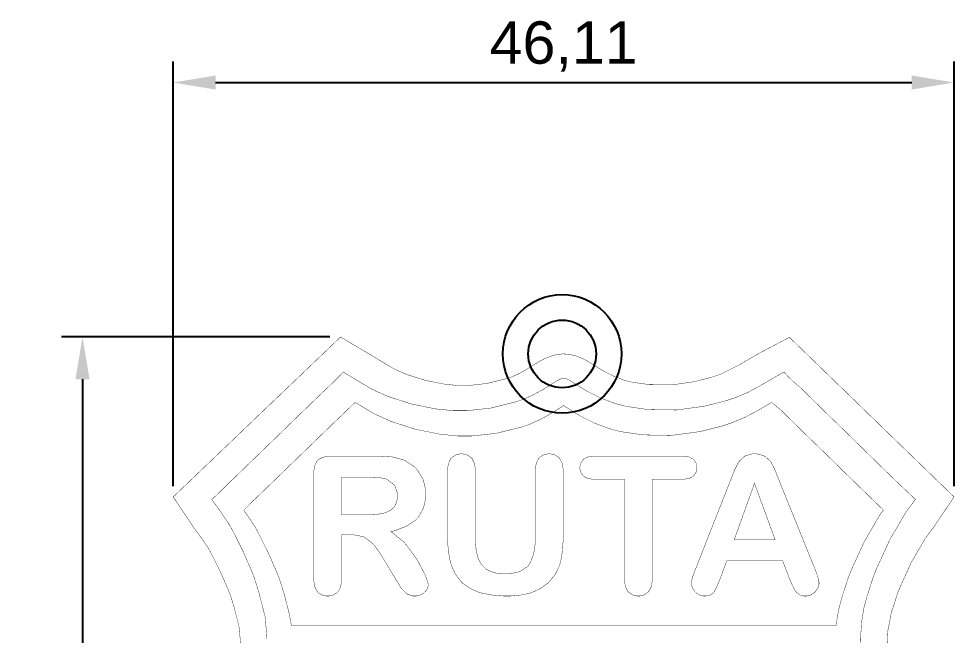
# Model space of a CAD drawing. Header units: millimetres. Extents: x -47 to 281, y -41 to 30.
# Drawn here: x 225.8 to 281, y -9.4 to 27 of the extents above; entities that cross this region are included whole.
import ezdxf

# ---------------------------------------------------------------- set-up
doc = ezdxf.new("R2010")
doc.units = ezdxf.units.MM
doc.styles.get("Standard").update_dxf_attribs({"font": 'arial.ttf'})
doc.dimstyles.new('ISO-25', dxfattribs={"dimtxt": 2.5, "dimasz": 2.5, "dimexe": 1.25, "dimexo": 0.625, "dimtad": 1, "dimtxsty": 'Standard', "dimcen": 2.5, "dimadec": 0, "dimazin": 0, "dimtfac": 1, "dimtmove": 0, "dimatfit": 3, "dimfxl": 1, "dimarcsym": 0})

# ---------------------------------------------------------------- blocks, each defined once
blk = doc.blocks.new('*D6')
at = {"color": 0, "lineweight": -2, "transparency": 16777216}
for p, q in [((234.888, -0.633), (234.888, 24.462)), ((281.001, -0.633), (281.001, 24.462)), ((237.388, 23.212), (278.501, 23.212))]:
    blk.add_line(p, q, dxfattribs=at)
at = {"color": 0, "transparency": 16777216}
for points in [[(237.388, 23.628), (237.388, 22.795), (234.888, 23.212)], [(278.501, 23.628), (278.501, 22.795), (281.001, 23.212)]]:
    blk.add_solid(points, dxfattribs=at)
at = {"layer": 'Defpoints', "color": 0, "transparency": 16777216}
for p in [(281.001, 23.212), (234.888, -1.258), (281.001, -1.258)]:
    blk.add_point(p, dxfattribs=at)
at = {"color": 0, "transparency": 16777216, "insert": (257.945, 25.339), "char_height": 2.5, "attachment_point": 5}
blk.add_mtext('46,11', dxfattribs=at)
blk = doc.blocks.new('*D7')
at = {"color": 0, "lineweight": -2, "transparency": 16777216}
for p, q in [((244.147, 8.185), (228.282, 8.185)), ((229.532, 5.685), (229.532, -38.187)), ((244.147, -40.687), (228.282, -40.687))]:
    blk.add_line(p, q, dxfattribs=at)
at = {"color": 0, "transparency": 16777216}
for points in [[(229.115, 5.685), (229.949, 5.685), (229.532, 8.185)], [(229.115, -38.187), (229.949, -38.187), (229.532, -40.687)]]:
    blk.add_solid(points, dxfattribs=at)
at = {"layer": 'Defpoints', "color": 0, "transparency": 16777216}
for p in [(244.772, 8.185), (229.532, -40.687), (244.772, -40.687)]:
    blk.add_point(p, dxfattribs=at)
at = {"color": 0, "transparency": 16777216, "insert": (227.405, -16.251), "char_height": 2.5, "attachment_point": 5, "rotation": 90}
blk.add_mtext('48,87', dxfattribs=at)

msp = doc.modelspace()

# ---------------------------------------------------------------- linework, layer by layer
at = {"color": 0}
for points in [[(238.86, -9.966, 0.0223, 0.0223, 0), (238.802, -9.038, 0.0223, 0.0223, 0), (238.729, -8.743, 0.0223, 0.0223, 0), (238.692, -8.593, 0.0223, 0.0223, 0), (238.5, -7.823, 0.0223, 0.0223, 0), (238.269, -7.067, 0.0223, 0.0223, 0), (238.212, -6.924, 0.0223, 0.0223, 0), (238.123, -6.701, 0.0223, 0.0223, 0), (237.658, -5.645, 0.0223, 0.0223, 0), (237.141, -4.614, 0.0223, 0.0223, 0), (237.027, -4.403, 0.0223, 0.0223, 0), (236.962, -4.282, 0.0223, 0.0223, 0), (236.549, -3.679, 0.0223, 0.0223, 0), (236.113, -3.087, 0.0223, 0.0223, 0), (236.036, -2.972, 0.0223, 0.0223, 0), (234.888, -1.258, 0.0223, 0.0223, 0), (244.772, 8.185, 0.0223, 0.0223, 0), (247.736, 6.419, 0.0223, 0.0223, 0), (247.958, 6.286, 0.0223, 0.0223, 0), (248.676, 5.973, 0.0223, 0.0223, 0), (249.777, 5.625, 0.0223, 0.0223, 0), (250.911, 5.399, 0.0223, 0.0223, 0), (251.693, 5.319, 0.0223, 0.0223, 0), (251.953, 5.319, 0.0223, 0.0223, 0), (252.321, 5.319, 0.0223, 0.0223, 0), (253.423, 5.441, 0.0223, 0.0223, 0), (254.589, 5.733, 0.0223, 0.0223, 0), (254.847, 5.819, 0.0223, 0.0223, 0), (254.916, 5.842, 0.0223, 0.0223, 0), (255.297, 6.017, 0.0223, 0.0223, 0), (255.665, 6.22, 0.0223, 0.0223, 0), (255.727, 6.258, 0.0223, 0.0223, 0), (255.864, 6.341, 0.0223, 0.0223, 0), (256.269, 6.599, 0.0223, 0.0223, 0), (256.8, 6.9, 0.0223, 0.0223, 0), (257.368, 7.111, 0.0223, 0.0223, 0), (257.859, 7.185, 0.0223, 0.0223, 0), (258.023, 7.18, 0.0223, 0.0223, 0), (258.18, 7.176, 0.0223, 0.0223, 0), (258.651, 7.081, 0.0223, 0.0223, 0), (259.189, 6.856, 0.0223, 0.0223, 0), (259.691, 6.554, 0.0223, 0.0223, 0), (260.081, 6.305, 0.0223, 0.0223, 0), (260.214, 6.226, 0.0223, 0.0223, 0), (260.32, 6.164, 0.0223, 0.0223, 0), (260.903, 5.867, 0.0223, 0.0223, 0), (261.513, 5.636, 0.0223, 0.0223, 0), (261.634, 5.605, 0.0223, 0.0223, 0), (261.968, 5.521, 0.0223, 0.0223, 0), (262.997, 5.371, 0.0223, 0.0223, 0), (264.325, 5.356, 0.0223, 0.0223, 0), (265.644, 5.541, 0.0223, 0.0223, 0), (266.649, 5.797, 0.0223, 0.0223, 0), (266.976, 5.906, 0.0223, 0.0223, 0), (267.215, 5.986, 0.0223, 0.0223, 0), (268.332, 6.546, 0.0223, 0.0223, 0), (269.415, 7.182, 0.0223, 0.0223, 0), (269.637, 7.299, 0.0223, 0.0223, 0), (271.279, 8.167, 0.0223, 0.0223, 0), (281.001, -1.258, 0.0223, 0.0223, 0), (281.001, -1.258, 0.0223, 0.0223, 0), (279.854, -2.972, 0.0223, 0.0223, 0), (279.825, -3.014, 0.0223, 0.0223, 0), (279.528, -3.408, 0.0223, 0.0223, 0), (279.498, -3.448, 0.0223, 0.0223, 0), (279.302, -3.713, 0.0223, 0.0223, 0), (278.476, -5.126, 0.0223, 0.0223, 0), (277.799, -6.619, 0.0223, 0.0223, 0), (277.678, -6.924, 0.0223, 0.0223, 0), (277.649, -6.996, 0.0223, 0.0223, 0), (277.408, -7.76, 0.0223, 0.0223, 0), (277.383, -7.835, 0.0223, 0.0223, 0), (277.3, -8.079, 0.0223, 0.0223, 0), (277.091, -9.164, 0.0223, 0.0223, 0), (277.046, -10.187, 0.0223, 0.0223, 0)], [(275.48, -10.121, 0.0223, 0.0223, 0), (275.491, -9.426, 0.0223, 0.0223, 0), (275.548, -8.601, 0.0223, 0.0223, 0), (275.685, -7.789, 0.0223, 0.0223, 0), (275.864, -7.12, 0.0223, 0.0223, 0), (275.938, -6.903, 0.0223, 0.0223, 0), (275.97, -6.809, 0.0223, 0.0223, 0), (276.103, -6.375, 0.0223, 0.0223, 0), (276.244, -5.951, 0.0223, 0.0223, 0), (276.28, -5.862, 0.0223, 0.0223, 0), (276.422, -5.503, 0.0223, 0.0223, 0), (277.216, -3.766, 0.0223, 0.0223, 0), (278.187, -2.12, 0.0223, 0.0223, 0), (278.418, -1.807, 0.0223, 0.0223, 0), (278.444, -1.772, 0.0223, 0.0223, 0), (278.706, -1.429, 0.0223, 0.0223, 0), (278.728, -1.396, 0.0223, 0.0223, 0), (278.651, -1.344, 0.0223, 0.0223, 0), (278.446, -1.149, 0.0223, 0.0223, 0), (277.894, -0.626, 0.0223, 0.0223, 0), (277.158, 0.084, 0.0223, 0.0223, 0), (276.328, 0.893, 0.0223, 0.0223, 0), (275.492, 1.711, 0.0223, 0.0223, 0), (274.739, 2.45, 0.0223, 0.0223, 0), (274.155, 3.019, 0.0223, 0.0223, 0), (273.914, 3.254, 0.0223, 0.0223, 0), (273.832, 3.33, 0.0223, 0.0223, 0), (273.829, 3.333, 0.0223, 0.0223, 0), (273.773, 3.385, 0.0223, 0.0223, 0), (273.77, 3.388, 0.0223, 0.0223, 0), (271.947, 5.173, 0.0223, 0.0223, 0), (271.899, 5.221, 0.0223, 0.0223, 0), (271.69, 5.398, 0.0223, 0.0223, 0), (271.481, 5.574, 0.0223, 0.0223, 0), (271.434, 5.621, 0.0223, 0.0223, 0), (271.391, 5.665, 0.0223, 0.0223, 0), (271.184, 5.863, 0.0223, 0.0223, 0), (271, 6.071, 0.0223, 0.0223, 0), (270.969, 6.118, 0.0223, 0.0223, 0), (270.775, 6.016, 0.0223, 0.0223, 0), (270.205, 5.688, 0.0223, 0.0223, 0), (269.505, 5.275, 0.0223, 0.0223, 0), (268.772, 4.891, 0.0223, 0.0223, 0), (268.129, 4.621, 0.0223, 0.0223, 0), (267.909, 4.547, 0.0223, 0.0223, 0), (267.502, 4.412, 0.0223, 0.0223, 0), (266.248, 4.097, 0.0223, 0.0223, 0), (264.596, 3.873, 0.0223, 0.0223, 0), (262.929, 3.898, 0.0223, 0.0223, 0), (261.64, 4.088, 0.0223, 0.0223, 0), (261.222, 4.193, 0.0223, 0.0223, 0), (261.05, 4.237, 0.0223, 0.0223, 0), (260.186, 4.557, 0.0223, 0.0223, 0), (259.357, 4.972, 0.0223, 0.0223, 0), (259.203, 5.062, 0.0223, 0.0223, 0), (259.083, 5.133, 0.0223, 0.0223, 0), (258.73, 5.353, 0.0223, 0.0223, 0), (258.4, 5.566, 0.0223, 0.0223, 0), (258.164, 5.699, 0.0223, 0.0223, 0), (257.977, 5.751, 0.0223, 0.0223, 0), (257.79, 5.719, 0.0223, 0.0223, 0), (257.556, 5.602, 0.0223, 0.0223, 0), (257.229, 5.399, 0.0223, 0.0223, 0), (256.879, 5.179, 0.0223, 0.0223, 0), (256.761, 5.108, 0.0223, 0.0223, 0), (256.671, 5.053, 0.0223, 0.0223, 0), (256.12, 4.755, 0.0223, 0.0223, 0), (255.533, 4.493, 0.0223, 0.0223, 0), (255.426, 4.457, 0.0223, 0.0223, 0), (255.106, 4.351, 0.0223, 0.0223, 0), (253.649, 3.987, 0.0223, 0.0223, 0), (252.246, 3.834, 0.0223, 0.0223, 0), (251.779, 3.834, 0.0223, 0.0223, 0), (251.431, 3.834, 0.0223, 0.0223, 0), (250.387, 3.939, 0.0223, 0.0223, 0), (248.93, 4.234, 0.0223, 0.0223, 0), (247.541, 4.686, 0.0223, 0.0223, 0), (246.634, 5.095, 0.0223, 0.0223, 0), (246.353, 5.265, 0.0223, 0.0223, 0), (244.921, 6.118, 0.0223, 0.0223, 0), (244.897, 6.083, 0.0223, 0.0223, 0), (244.809, 5.988, 0.0223, 0.0223, 0), (244.606, 5.778, 0.0223, 0.0223, 0), (244.338, 5.514, 0.0223, 0.0223, 0), (244.034, 5.22, 0.0223, 0.0223, 0), (243.721, 4.921, 0.0223, 0.0223, 0), (243.427, 4.641, 0.0223, 0.0223, 0), (243.181, 4.407, 0.0223, 0.0223, 0), (243.053, 4.282, 0.0223, 0.0223, 0), (243.011, 4.24, 0.0223, 0.0223, 0), (238.398, -0.228, 0.0223, 0.0223, 0), (238.299, -0.309, 0.0223, 0.0223, 0), (237.781, -0.834, 0.0223, 0.0223, 0), (237.261, -1.329, 0.0223, 0.0223, 0), (237.161, -1.396, 0.0223, 0.0223, 0), (237.161, -1.396, 0.0223, 0.0223, 0), (237.25, -1.53, 0.0223, 0.0223, 0), (237.739, -2.201, 0.0223, 0.0223, 0), (238.204, -2.894, 0.0223, 0.0223, 0), (238.283, -3.039, 0.0223, 0.0223, 0), (238.424, -3.299, 0.0223, 0.0223, 0), (238.996, -4.43, 0.0223, 0.0223, 0), (239.502, -5.588, 0.0223, 0.0223, 0), (239.61, -5.862, 0.0223, 0.0223, 0), (239.677, -6.032, 0.0223, 0.0223, 0), (239.955, -6.922, 0.0223, 0.0223, 0), (240.185, -7.828, 0.0223, 0.0223, 0), (240.23, -8.008, 0.0223, 0.0223, 0), (240.328, -8.408, 0.0223, 0.0223, 0), (240.425, -9.658, 0.0223, 0.0223, 0)]]:
    msp.add_lwpolyline(points, format="xyseb", dxfattribs=at)
for points in [[(241.862, -8.848, 0.0223, 0.0223, 0), (274.039, -8.848, 0.0223, 0.0223, 0), (274.054, -8.696, 0.0223, 0.0223, 0), (274.182, -7.938, 0.0223, 0.0223, 0), (274.394, -7.139, 0.0223, 0.0223, 0), (274.452, -6.968, 0.0223, 0.0223, 0), (274.481, -6.881, 0.0223, 0.0223, 0), (274.758, -6.022, 0.0223, 0.0223, 0), (274.792, -5.938, 0.0223, 0.0223, 0), (274.928, -5.593, 0.0223, 0.0223, 0), (275.69, -3.92, 0.0223, 0.0223, 0), (276.613, -2.334, 0.0223, 0.0223, 0), (276.83, -2.032, 0.0223, 0.0223, 0), (276.8, -2.004, 0.0223, 0.0223, 0), (276.507, -1.725, 0.0223, 0.0223, 0), (276.478, -1.697, 0.0223, 0.0223, 0), (276.349, -1.573, 0.0223, 0.0223, 0), (275.063, -0.324, 0.0223, 0.0223, 0), (274.935, -0.199, 0.0223, 0.0223, 0), (274.812, -0.078, 0.0223, 0.0223, 0), (273.581, 1.128, 0.0223, 0.0223, 0), (273.458, 1.248, 0.0223, 0.0223, 0), (273.389, 1.314, 0.0223, 0.0223, 0), (272.704, 1.983, 0.0223, 0.0223, 0), (272.635, 2.048, 0.0223, 0.0223, 0), (272.58, 2.099, 0.0223, 0.0223, 0), (272.571, 2.107, 0.0223, 0.0223, 0), (270.815, 3.826, 0.0223, 0.0223, 0), (270.811, 3.829, 0.0223, 0.0223, 0), (270.773, 3.867, 0.0223, 0.0223, 0), (270.361, 4.219, 0.0223, 0.0223, 0), (270.321, 4.258, 0.0223, 0.0223, 0), (270.243, 4.335, 0.0223, 0.0223, 0), (270.179, 4.298, 0.0223, 0.0223, 0), (269.54, 3.919, 0.0223, 0.0223, 0), (269.476, 3.882, 0.0223, 0.0223, 0), (269.331, 3.798, 0.0223, 0.0223, 0), (268.607, 3.422, 0.0223, 0.0223, 0), (267.853, 3.109, 0.0223, 0.0223, 0), (267.694, 3.056, 0.0223, 0.0223, 0), (267.279, 2.918, 0.0223, 0.0223, 0), (266.003, 2.599, 0.0223, 0.0223, 0), (264.32, 2.375, 0.0223, 0.0223, 0), (262.626, 2.403, 0.0223, 0.0223, 0), (261.322, 2.596, 0.0223, 0.0223, 0), (260.898, 2.703, 0.0223, 0.0223, 0), (260.715, 2.749, 0.0223, 0.0223, 0), (259.808, 3.083, 0.0223, 0.0223, 0), (258.942, 3.515, 0.0223, 0.0223, 0), (258.78, 3.611, 0.0223, 0.0223, 0), (258.722, 3.644, 0.0223, 0.0223, 0), (258.164, 3.995, 0.0223, 0.0223, 0), (258.109, 4.031, 0.0223, 0.0223, 0), (258.098, 4.038, 0.0223, 0.0223, 0), (257.964, 4.126, 0.0223, 0.0223, 0), (257.95, 4.134, 0.0223, 0.0223, 0), (257.937, 4.127, 0.0223, 0.0223, 0), (257.819, 4.053, 0.0223, 0.0223, 0), (257.81, 4.047, 0.0223, 0.0223, 0), (257.758, 4.015, 0.0223, 0.0223, 0), (257.24, 3.691, 0.0223, 0.0223, 0), (257.187, 3.659, 0.0223, 0.0223, 0), (257.08, 3.594, 0.0223, 0.0223, 0), (256.494, 3.276, 0.0223, 0.0223, 0), (255.885, 3.01, 0.0223, 0.0223, 0), (255.766, 2.97, 0.0223, 0.0223, 0), (255.443, 2.862, 0.0223, 0.0223, 0), (253.938, 2.493, 0.0223, 0.0223, 0), (252.524, 2.338, 0.0223, 0.0223, 0), (252.053, 2.338, 0.0223, 0.0223, 0), (251.704, 2.338, 0.0223, 0.0223, 0), (250.658, 2.442, 0.0223, 0.0223, 0), (249.183, 2.737, 0.0223, 0.0223, 0), (247.754, 3.2, 0.0223, 0.0223, 0), (246.797, 3.629, 0.0223, 0.0223, 0), (246.499, 3.807, 0.0223, 0.0223, 0), (245.629, 4.325, 0.0223, 0.0223, 0), (245.583, 4.28, 0.0223, 0.0223, 0), (245.121, 3.832, 0.0223, 0.0223, 0), (245.075, 3.788, 0.0223, 0.0223, 0), (245.001, 3.717, 0.0223, 0.0223, 0), (244.258, 3.01, 0.0223, 0.0223, 0), (244.186, 2.937, 0.0223, 0.0223, 0), (244.178, 2.929, 0.0223, 0.0223, 0), (239.75, -1.36, 0.0223, 0.0223, 0), (239.728, -1.378, 0.0223, 0.0223, 0), (239.666, -1.429, 0.0223, 0.0223, 0), (239.106, -1.992, 0.0223, 0.0223, 0), (239.051, -2.049, 0.0223, 0.0223, 0), (239.116, -2.139, 0.0223, 0.0223, 0), (239.439, -2.59, 0.0223, 0.0223, 0), (239.739, -3.062, 0.0223, 0.0223, 0), (239.794, -3.163, 0.0223, 0.0223, 0), (239.919, -3.394, 0.0223, 0.0223, 0), (240.488, -4.53, 0.0223, 0.0223, 0), (241, -5.693, 0.0223, 0.0223, 0), (241.097, -5.938, 0.0223, 0.0223, 0), (241.166, -6.111, 0.0223, 0.0223, 0), (241.444, -6.998, 0.0223, 0.0223, 0), (241.675, -7.9, 0.0223, 0.0223, 0), (241.719, -8.081, 0.0223, 0.0223, 0), (241.735, -8.144, 0.0223, 0.0223, 0), (241.854, -8.783, 0.0223, 0.0223, 0), (241.862, -8.848, 0.0223, 0.0223, 0)], [(245.411, -3.504, 0.0223, 0.0223, 0), (244.834, -3.504, 0.0223, 0.0223, 0), (244.834, -6.109, 0.0223, 0.0223, 0), (244.834, -6.221, 0.0223, 0.0223, 0), (244.777, -6.556, 0.0223, 0.0223, 0), (244.645, -6.826, 0.0223, 0.0223, 0), (244.607, -6.867, 0.0223, 0.0223, 0), (244.569, -6.908, 0.0223, 0.0223, 0), (244.345, -7.05, 0.0223, 0.0223, 0), (244.098, -7.111, 0.0223, 0.0223, 0), (244.015, -7.111, 0.0223, 0.0223, 0), (243.928, -7.111, 0.0223, 0.0223, 0), (243.665, -7.047, 0.0223, 0.0223, 0), (243.441, -6.899, 0.0223, 0.0223, 0), (243.405, -6.856, 0.0223, 0.0223, 0), (243.369, -6.813, 0.0223, 0.0223, 0), (243.243, -6.542, 0.0223, 0.0223, 0), (243.189, -6.217, 0.0223, 0.0223, 0), (243.189, -6.109, 0.0223, 0.0223, 0), (243.189, 0.139, 0.0223, 0.0223, 0), (243.189, 0.254, 0.0223, 0.0223, 0), (243.248, 0.597, 0.0223, 0.0223, 0), (243.388, 0.869, 0.0223, 0.0223, 0), (243.427, 0.908, 0.0223, 0.0223, 0), (243.467, 0.948, 0.0223, 0.0223, 0), (243.739, 1.087, 0.0223, 0.0223, 0), (244.082, 1.147, 0.0223, 0.0223, 0), (244.197, 1.147, 0.0223, 0.0223, 0), (246.872, 1.147, 0.0223, 0.0223, 0), (247.109, 1.147, 0.0223, 0.0223, 0), (247.753, 1.108, 0.0223, 0.0223, 0), (247.819, 1.1, 0.0223, 0.0223, 0), (247.885, 1.092, 0.0223, 0.0223, 0), (248.476, 0.933, 0.0223, 0.0223, 0), (248.528, 0.908, 0.0223, 0.0223, 0), (248.592, 0.882, 0.0223, 0.0223, 0), (249.156, 0.499, 0.0223, 0.0223, 0), (249.205, 0.449, 0.0223, 0.0223, 0), (249.254, 0.399, 0.0223, 0.0223, 0), (249.624, -0.18, 0.0223, 0.0223, 0), (249.65, -0.246, 0.0223, 0.0223, 0), (249.675, -0.312, 0.0223, 0.0223, 0), (249.803, -0.894, 0.0223, 0.0223, 0), (249.803, -1.088, 0.0223, 0.0223, 0), (249.803, -1.292, 0.0223, 0.0223, 0), (249.674, -1.904, 0.0223, 0.0223, 0), (249.376, -2.449, 0.0223, 0.0223, 0), (249.29, -2.54, 0.0223, 0.0223, 0), (249.204, -2.63, 0.0223, 0.0223, 0), (248.645, -3.003, 0.0223, 0.0223, 0), (247.909, -3.271, 0.0223, 0.0223, 0), (247.737, -3.31, 0.0223, 0.0223, 0), (247.809, -3.348, 0.0223, 0.0223, 0), (248.507, -3.92, 0.0223, 0.0223, 0), (248.574, -3.996, 0.0223, 0.0223, 0), (248.64, -4.071, 0.0223, 0.0223, 0), (249.232, -4.876, 0.0223, 0.0223, 0), (249.284, -4.962, 0.0223, 0.0223, 0), (249.337, -5.047, 0.0223, 0.0223, 0), (249.743, -5.817, 0.0223, 0.0223, 0), (249.773, -5.887, 0.0223, 0.0223, 0), (249.801, -5.955, 0.0223, 0.0223, 0), (249.902, -6.234, 0.0223, 0.0223, 0), (249.946, -6.398, 0.0223, 0.0223, 0), (249.946, -6.453, 0.0223, 0.0223, 0), (249.946, -6.533, 0.0223, 0.0223, 0), (249.861, -6.744, 0.0223, 0.0223, 0), (249.844, -6.771, 0.0223, 0.0223, 0), (249.827, -6.797, 0.0223, 0.0223, 0), (249.594, -7.005, 0.0223, 0.0223, 0), (249.564, -7.02, 0.0223, 0.0223, 0), (249.535, -7.035, 0.0223, 0.0223, 0), (249.25, -7.111, 0.0223, 0.0223, 0), (249.154, -7.111, 0.0223, 0.0223, 0), (249.038, -7.111, 0.0223, 0.0223, 0), (248.721, -7.003, 0.0223, 0.0223, 0), (248.689, -6.981, 0.0223, 0.0223, 0), (248.658, -6.959, 0.0223, 0.0223, 0), (248.389, -6.685, 0.0223, 0.0223, 0), (248.366, -6.652, 0.0223, 0.0223, 0), (248.343, -6.619, 0.0223, 0.0223, 0), (248.205, -6.405, 0.0223, 0.0223, 0), (248.036, -6.13, 0.0223, 0.0223, 0), (247.997, -6.066, 0.0223, 0.0223, 0), (247.337, -4.969, 0.0223, 0.0223, 0), (247.278, -4.869, 0.0223, 0.0223, 0), (247.001, -4.439, 0.0223, 0.0223, 0), (246.75, -4.104, 0.0223, 0.0223, 0), (246.704, -4.052, 0.0223, 0.0223, 0), (246.657, -3.999, 0.0223, 0.0223, 0), (246.183, -3.639, 0.0223, 0.0223, 0), (246.135, -3.619, 0.0223, 0.0223, 0), (246.087, -3.6, 0.0223, 0.0223, 0), (245.579, -3.504, 0.0223, 0.0223, 0), (245.411, -3.504, 0.0223, 0.0223, 0)], [(251.089, -3.617, 0.0223, 0.0223, 0), (251.089, 0.286, 0.0223, 0.0223, 0), (251.089, 0.395, 0.0223, 0.0223, 0), (251.144, 0.723, 0.0223, 0.0223, 0), (251.275, 0.992, 0.0223, 0.0223, 0), (251.313, 1.034, 0.0223, 0.0223, 0), (251.35, 1.075, 0.0223, 0.0223, 0), (251.572, 1.22, 0.0223, 0.0223, 0), (251.821, 1.283, 0.0223, 0.0223, 0), (251.903, 1.283, 0.0223, 0.0223, 0), (251.988, 1.283, 0.0223, 0.0223, 0), (252.244, 1.22, 0.0223, 0.0223, 0), (252.471, 1.075, 0.0223, 0.0223, 0), (252.508, 1.034, 0.0223, 0.0223, 0), (252.545, 0.992, 0.0223, 0.0223, 0), (252.676, 0.722, 0.0223, 0.0223, 0), (252.733, 0.395, 0.0223, 0.0223, 0), (252.733, 0.286, 0.0223, 0.0223, 0), (252.733, -3.708, 0.0223, 0.0223, 0), (252.733, -3.864, 0.0223, 0.0223, 0), (252.771, -4.333, 0.0223, 0.0223, 0), (252.86, -4.77, 0.0223, 0.0223, 0), (252.886, -4.847, 0.0223, 0.0223, 0), (252.911, -4.922, 0.0223, 0.0223, 0), (253.097, -5.252, 0.0223, 0.0223, 0), (253.361, -5.513, 0.0223, 0.0223, 0), (253.425, -5.555, 0.0223, 0.0223, 0), (253.49, -5.597, 0.0223, 0.0223, 0), (253.89, -5.744, 0.0223, 0.0223, 0), (254.355, -5.807, 0.0223, 0.0223, 0), (254.51, -5.807, 0.0223, 0.0223, 0), (254.716, -5.807, 0.0223, 0.0223, 0), (255.333, -5.679, 0.0223, 0.0223, 0), (255.807, -5.38, 0.0223, 0.0223, 0), (255.874, -5.295, 0.0223, 0.0223, 0), (255.94, -5.209, 0.0223, 0.0223, 0), (256.173, -4.649, 0.0223, 0.0223, 0), (256.272, -3.967, 0.0223, 0.0223, 0), (256.272, -3.74, 0.0223, 0.0223, 0), (256.272, 0.286, 0.0223, 0.0223, 0), (256.272, 0.397, 0.0223, 0.0223, 0), (256.328, 0.726, 0.0223, 0.0223, 0), (256.456, 0.996, 0.0223, 0.0223, 0), (256.493, 1.037, 0.0223, 0.0223, 0), (256.53, 1.079, 0.0223, 0.0223, 0), (256.752, 1.222, 0.0223, 0.0223, 0), (257.004, 1.283, 0.0223, 0.0223, 0), (257.088, 1.283, 0.0223, 0.0223, 0), (257.171, 1.283, 0.0223, 0.0223, 0), (257.422, 1.222, 0.0223, 0.0223, 0), (257.648, 1.079, 0.0223, 0.0223, 0), (257.686, 1.037, 0.0223, 0.0223, 0), (257.725, 0.996, 0.0223, 0.0223, 0), (257.859, 0.726, 0.0223, 0.0223, 0), (257.917, 0.397, 0.0223, 0.0223, 0), (257.917, 0.286, 0.0223, 0.0223, 0), (257.917, -3.617, 0.0223, 0.0223, 0), (257.917, -3.836, 0.0223, 0.0223, 0), (257.871, -4.492, 0.0223, 0.0223, 0), (257.763, -5.101, 0.0223, 0.0223, 0), (257.732, -5.208, 0.0223, 0.0223, 0), (257.701, -5.314, 0.0223, 0.0223, 0), (257.464, -5.806, 0.0223, 0.0223, 0), (257.117, -6.246, 0.0223, 0.0223, 0), (257.031, -6.327, 0.0223, 0.0223, 0), (256.957, -6.395, 0.0223, 0.0223, 0), (256.551, -6.68, 0.0223, 0.0223, 0), (256.098, -6.893, 0.0223, 0.0223, 0), (256, -6.924, 0.0223, 0.0223, 0), (255.902, -6.955, 0.0223, 0.0223, 0), (255.363, -7.064, 0.0223, 0.0223, 0), (254.811, -7.111, 0.0223, 0.0223, 0), (254.628, -7.111, 0.0223, 0.0223, 0), (254.41, -7.111, 0.0223, 0.0223, 0), (253.756, -7.06, 0.0223, 0.0223, 0), (253.127, -6.943, 0.0223, 0.0223, 0), (253.015, -6.909, 0.0223, 0.0223, 0), (252.902, -6.876, 0.0223, 0.0223, 0), (252.402, -6.651, 0.0223, 0.0223, 0), (251.986, -6.354, 0.0223, 0.0223, 0), (251.915, -6.283, 0.0223, 0.0223, 0), (251.843, -6.213, 0.0223, 0.0223, 0), (251.543, -5.8, 0.0223, 0.0223, 0), (251.32, -5.308, 0.0223, 0.0223, 0), (251.287, -5.198, 0.0223, 0.0223, 0), (251.253, -5.088, 0.0223, 0.0223, 0), (251.138, -4.472, 0.0223, 0.0223, 0), (251.089, -3.831, 0.0223, 0.0223, 0), (251.089, -3.617, 0.0223, 0.0223, 0)], [(264.973, -0.215, 0.0223, 0.0223, 0), (263.179, -0.215, 0.0223, 0.0223, 0), (263.179, -6.109, 0.0223, 0.0223, 0), (263.179, -6.22, 0.0223, 0.0223, 0), (263.121, -6.553, 0.0223, 0.0223, 0), (262.988, -6.824, 0.0223, 0.0223, 0), (262.95, -6.866, 0.0223, 0.0223, 0), (262.912, -6.906, 0.0223, 0.0223, 0), (262.689, -7.05, 0.0223, 0.0223, 0), (262.444, -7.111, 0.0223, 0.0223, 0), (262.362, -7.111, 0.0223, 0.0223, 0), (262.279, -7.111, 0.0223, 0.0223, 0), (262.029, -7.049, 0.0223, 0.0223, 0), (261.803, -6.903, 0.0223, 0.0223, 0), (261.765, -6.862, 0.0223, 0.0223, 0), (261.726, -6.82, 0.0223, 0.0223, 0), (261.592, -6.549, 0.0223, 0.0223, 0), (261.534, -6.219, 0.0223, 0.0223, 0), (261.534, -6.109, 0.0223, 0.0223, 0), (261.534, -0.215, 0.0223, 0.0223, 0), (259.74, -0.215, 0.0223, 0.0223, 0), (259.647, -0.215, 0.0223, 0.0223, 0), (259.372, -0.168, 0.0223, 0.0223, 0), (259.148, -0.06, 0.0223, 0.0223, 0), (259.114, -0.029, 0.0223, 0.0223, 0), (259.08, 0.002, 0.0223, 0.0223, 0), (258.96, 0.188, 0.0223, 0.0223, 0), (258.908, 0.395, 0.0223, 0.0223, 0), (258.908, 0.464, 0.0223, 0.0223, 0), (258.908, 0.535, 0.0223, 0.0223, 0), (258.962, 0.747, 0.0223, 0.0223, 0), (259.086, 0.933, 0.0223, 0.0223, 0), (259.122, 0.964, 0.0223, 0.0223, 0), (259.157, 0.994, 0.0223, 0.0223, 0), (259.382, 1.101, 0.0223, 0.0223, 0), (259.65, 1.147, 0.0223, 0.0223, 0), (259.74, 1.147, 0.0223, 0.0223, 0), (264.973, 1.147, 0.0223, 0.0223, 0), (265.066, 1.147, 0.0223, 0.0223, 0), (265.345, 1.1, 0.0223, 0.0223, 0), (265.573, 0.99, 0.0223, 0.0223, 0), (265.608, 0.958, 0.0223, 0.0223, 0), (265.643, 0.926, 0.0223, 0.0223, 0), (265.763, 0.74, 0.0223, 0.0223, 0), (265.816, 0.533, 0.0223, 0.0223, 0), (265.816, 0.464, 0.0223, 0.0223, 0), (265.816, 0.395, 0.0223, 0.0223, 0), (265.762, 0.188, 0.0223, 0.0223, 0), (265.639, 0.002, 0.0223, 0.0223, 0), (265.605, -0.029, 0.0223, 0.0223, 0), (265.57, -0.06, 0.0223, 0.0223, 0), (265.342, -0.168, 0.0223, 0.0223, 0), (265.065, -0.215, 0.0223, 0.0223, 0), (264.973, -0.215, 0.0223, 0.0223, 0)], [(271.269, -6.055, 0.0223, 0.0223, 0), (270.881, -5.035, 0.0223, 0.0223, 0), (267.58, -5.035, 0.0223, 0.0223, 0), (267.193, -6.075, 0.0223, 0.0223, 0), (267.154, -6.177, 0.0223, 0.0223, 0), (266.982, -6.585, 0.0223, 0.0223, 0), (266.832, -6.863, 0.0223, 0.0223, 0), (266.805, -6.898, 0.0223, 0.0223, 0), (266.778, -6.933, 0.0223, 0.0223, 0), (266.594, -7.057, 0.0223, 0.0223, 0), (266.358, -7.111, 0.0223, 0.0223, 0), (266.28, -7.111, 0.0223, 0.0223, 0), (266.207, -7.111, 0.0223, 0.0223, 0), (265.987, -7.054, 0.0223, 0.0223, 0), (265.771, -6.922, 0.0223, 0.0223, 0), (265.731, -6.885, 0.0223, 0.0223, 0), (265.692, -6.846, 0.0223, 0.0223, 0), (265.552, -6.642, 0.0223, 0.0223, 0), (265.493, -6.438, 0.0223, 0.0223, 0), (265.493, -6.371, 0.0223, 0.0223, 0), (265.493, -6.284, 0.0223, 0.0223, 0), (265.539, -6.055, 0.0223, 0.0223, 0), (265.548, -6.026, 0.0223, 0.0223, 0), (265.557, -5.996, 0.0223, 0.0223, 0), (265.71, -5.585, 0.0223, 0.0223, 0), (265.731, -5.533, 0.0223, 0.0223, 0), (267.807, -0.262, 0.0223, 0.0223, 0), (267.822, -0.224, 0.0223, 0.0223, 0), (268, 0.23, 0.0223, 0.0223, 0), (268.021, 0.283, 0.0223, 0.0223, 0), (268.041, 0.336, 0.0223, 0.0223, 0), (268.264, 0.777, 0.0223, 0.0223, 0), (268.287, 0.812, 0.0223, 0.0223, 0), (268.311, 0.847, 0.0223, 0.0223, 0), (268.619, 1.131, 0.0223, 0.0223, 0), (268.658, 1.152, 0.0223, 0.0223, 0), (268.696, 1.174, 0.0223, 0.0223, 0), (269.092, 1.283, 0.0223, 0.0223, 0), (269.225, 1.283, 0.0223, 0.0223, 0), (269.369, 1.283, 0.0223, 0.0223, 0), (269.761, 1.174, 0.0223, 0.0223, 0), (269.8, 1.152, 0.0223, 0.0223, 0), (269.838, 1.131, 0.0223, 0.0223, 0), (270.147, 0.852, 0.0223, 0.0223, 0), (270.17, 0.818, 0.0223, 0.0223, 0), (270.194, 0.784, 0.0223, 0.0223, 0), (270.392, 0.416, 0.0223, 0.0223, 0), (270.408, 0.377, 0.0223, 0.0223, 0), (270.425, 0.338, 0.0223, 0.0223, 0), (270.63, -0.185, 0.0223, 0.0223, 0), (270.654, -0.25, 0.0223, 0.0223, 0), (272.775, -5.489, 0.0223, 0.0223, 0), (272.817, -5.589, 0.0223, 0.0223, 0), (272.962, -6.005, 0.0223, 0.0223, 0), (273.025, -6.271, 0.0223, 0.0223, 0), (273.025, -6.359, 0.0223, 0.0223, 0), (273.025, -6.426, 0.0223, 0.0223, 0), (272.967, -6.629, 0.0223, 0.0223, 0), (272.83, -6.838, 0.0223, 0.0223, 0), (272.791, -6.877, 0.0223, 0.0223, 0), (272.752, -6.916, 0.0223, 0.0223, 0), (272.53, -7.053, 0.0223, 0.0223, 0), (272.299, -7.111, 0.0223, 0.0223, 0), (272.222, -7.111, 0.0223, 0.0223, 0), (272.138, -7.111, 0.0223, 0.0223, 0), (271.912, -7.053, 0.0223, 0.0223, 0), (271.889, -7.041, 0.0223, 0.0223, 0), (271.866, -7.03, 0.0223, 0.0223, 0), (271.672, -6.874, 0.0223, 0.0223, 0), (271.657, -6.854, 0.0223, 0.0223, 0), (271.641, -6.835, 0.0223, 0.0223, 0), (271.474, -6.529, 0.0223, 0.0223, 0), (271.456, -6.489, 0.0223, 0.0223, 0), (271.438, -6.448, 0.0223, 0.0223, 0), (271.282, -6.086, 0.0223, 0.0223, 0), (271.269, -6.055, 0.0223, 0.0223, 0)], [(246.352, -0.09, 0.0223, 0.0223, 0), (244.834, -0.09, 0.0223, 0.0223, 0), (244.834, -2.324, 0.0223, 0.0223, 0), (246.307, -2.324, 0.0223, 0.0223, 0), (246.443, -2.324, 0.0223, 0.0223, 0), (246.852, -2.299, 0.0223, 0.0223, 0), (247.237, -2.239, 0.0223, 0.0223, 0), (247.305, -2.223, 0.0223, 0.0223, 0), (247.372, -2.205, 0.0223, 0.0223, 0), (247.661, -2.083, 0.0223, 0.0223, 0), (247.886, -1.914, 0.0223, 0.0223, 0), (247.922, -1.873, 0.0223, 0.0223, 0), (247.957, -1.831, 0.0223, 0.0223, 0), (248.081, -1.579, 0.0223, 0.0223, 0), (248.135, -1.29, 0.0223, 0.0223, 0), (248.135, -1.194, 0.0223, 0.0223, 0), (248.135, -1.045, 0.0223, 0.0223, 0), (247.992, -0.64, 0.0223, 0.0223, 0), (247.963, -0.597, 0.0223, 0.0223, 0), (247.935, -0.553, 0.0223, 0.0223, 0), (247.538, -0.231, 0.0223, 0.0223, 0), (247.487, -0.21, 0.0223, 0.0223, 0), (247.439, -0.19, 0.0223, 0.0223, 0), (247.06, -0.119, 0.0223, 0.0223, 0), (246.529, -0.09, 0.0223, 0.0223, 0), (246.352, -0.09, 0.0223, 0.0223, 0)], [(268.014, -3.799, 0.0223, 0.0223, 0), (270.439, -3.799, 0.0223, 0.0223, 0), (269.215, -0.453, 0.0223, 0.0223, 0), (268.014, -3.799, 0.0223, 0.0223, 0)]]:
    msp.add_lwpolyline(points, format="xyseb", close=True, dxfattribs=at)
for radius in [3.5, 2]:
    msp.add_circle((257.859, 7.185), radius)

# ---------------------------------------------------------------- dimensions: what is measured, and where the dimension line sits
dim = msp.add_linear_dim(base=(281.001, 23.212), p1=(234.888, -1.258), p2=(281.001, -1.258), dimstyle='ISO-25')
dim.commit()
dim.dimension.update_dxf_attribs({"geometry": '*D6', "text_midpoint": (257.945, 25.339)})
dim = msp.add_linear_dim(base=(229.532, -40.687), p1=(244.772, 8.185), p2=(244.772, -40.687), angle=90, dimstyle='ISO-25')
dim.commit()
dim.dimension.update_dxf_attribs({"geometry": '*D7', "text_midpoint": (227.405, -16.251)})

doc.saveas('drawing.dxf')
